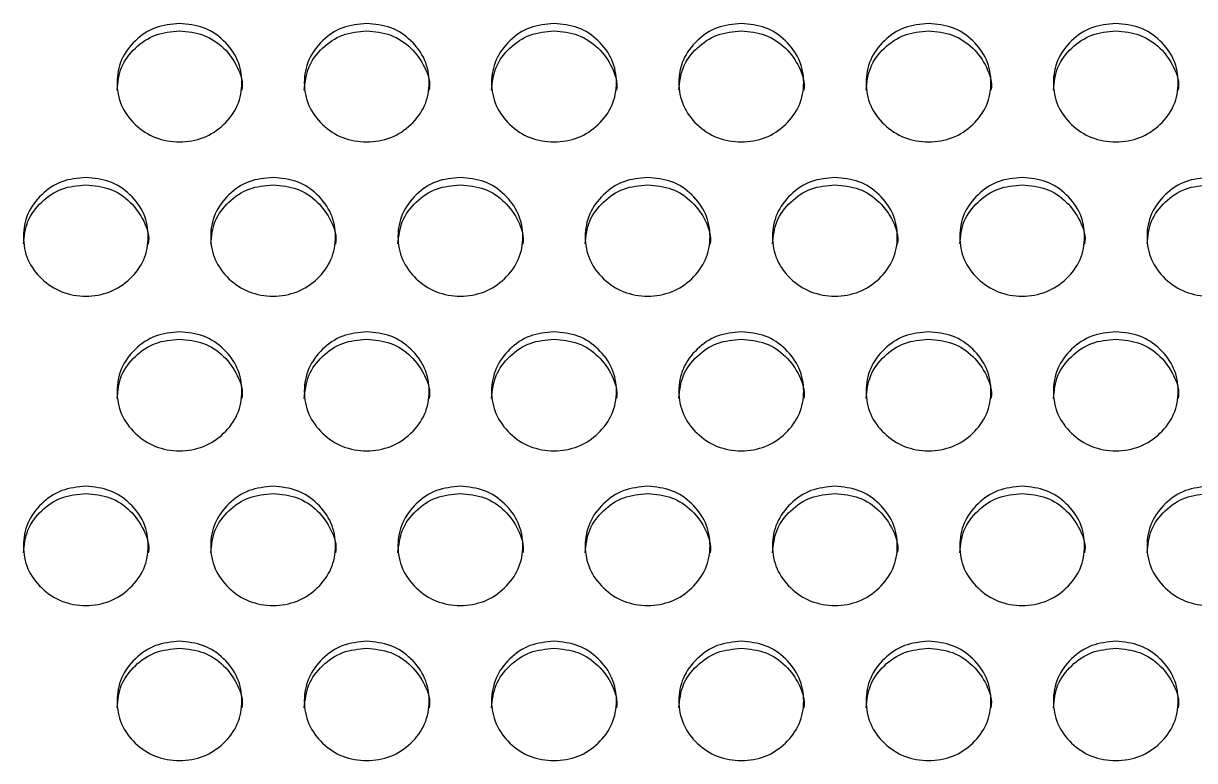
# Model space of a CAD drawing. Header units: millimetres. Extents: x 0.6 to 29.2, y 0.5 to 20.5.
# Drawn here: x 14.641 to 15.142, y 11.473 to 11.788 of the extents above; entities that cross this region are included whole.
import ezdxf

# ---------------------------------------------------------------- set-up
doc = ezdxf.new("R2010")
doc.units = ezdxf.units.MM

msp = doc.modelspace()

# ---------------------------------------------------------------- linework, layer by layer
for points, knots in [([(14.70802, 11.78833), (14.71153, 11.78799), (14.71855, 11.7873), (14.72731, 11.78129), (14.73344, 11.77303), (14.7353, 11.76303), (14.73344, 11.75304), (14.72731, 11.74472), (14.71855, 11.7389), (14.70802, 11.73713), (14.69748, 11.73889), (14.68872, 11.74472), (14.68259, 11.75304), (14.68073, 11.76303), (14.68259, 11.77304), (14.68872, 11.7813), (14.69748, 11.78732), (14.70451, 11.78799), (14.70802, 11.78833)], [0, 0, 0, 0, 0.062528, 0.12499, 0.187437, 0.249995, 0.312446, 0.375002, 0.437455, 0.500007, 0.562451, 0.625015, 0.687459, 0.750019, 0.81247, 0.875027, 0.937563, 1, 1, 1, 1]), ([(14.78802, 11.78833), (14.79153, 11.78799), (14.79855, 11.7873), (14.80731, 11.78129), (14.81344, 11.77303), (14.8153, 11.76303), (14.81344, 11.75304), (14.80731, 11.74472), (14.79855, 11.7389), (14.78802, 11.73713), (14.77748, 11.73889), (14.76872, 11.74472), (14.76259, 11.75304), (14.76073, 11.76303), (14.76259, 11.77304), (14.76872, 11.7813), (14.77748, 11.78732), (14.78451, 11.78799), (14.78802, 11.78833)], [0, 0, 0, 0, 0.062528, 0.12499, 0.187437, 0.249995, 0.312446, 0.375002, 0.437455, 0.500007, 0.562451, 0.625015, 0.687459, 0.75002, 0.81247, 0.875027, 0.937563, 1, 1, 1, 1]), ([(14.86802, 11.78833), (14.87153, 11.78799), (14.87855, 11.7873), (14.88731, 11.78129), (14.89344, 11.77303), (14.8953, 11.76303), (14.89344, 11.75304), (14.88731, 11.74472), (14.87855, 11.7389), (14.86802, 11.73713), (14.85748, 11.73889), (14.84872, 11.74472), (14.84259, 11.75304), (14.84073, 11.76303), (14.84259, 11.77304), (14.84872, 11.7813), (14.85748, 11.78732), (14.86451, 11.78799), (14.86802, 11.78833)], [0, 0, 0, 0, 0.062528, 0.124991, 0.187437, 0.249995, 0.312447, 0.375003, 0.437455, 0.500008, 0.562452, 0.625016, 0.68746, 0.75002, 0.812471, 0.875028, 0.937563, 1, 1, 1, 1]), ([(14.94802, 11.78833), (14.95153, 11.78799), (14.95855, 11.7873), (14.96731, 11.78129), (14.97344, 11.77303), (14.9753, 11.76303), (14.97344, 11.75304), (14.96731, 11.74472), (14.95855, 11.7389), (14.94802, 11.73713), (14.93748, 11.73889), (14.92872, 11.74472), (14.92259, 11.75304), (14.92073, 11.76303), (14.92259, 11.77304), (14.92872, 11.7813), (14.93748, 11.78732), (14.94451, 11.78799), (14.94802, 11.78833)], [0, 0, 0, 0, 0.062528, 0.124991, 0.187437, 0.249996, 0.312447, 0.375003, 0.437456, 0.500008, 0.562452, 0.625016, 0.68746, 0.75002, 0.812471, 0.875028, 0.937564, 1, 1, 1, 1]), ([(15.02802, 11.78833), (15.03153, 11.78799), (15.03855, 11.7873), (15.04731, 11.78129), (15.05344, 11.77303), (15.0553, 11.76303), (15.05344, 11.75304), (15.04731, 11.74472), (15.03855, 11.7389), (15.02802, 11.73713), (15.01748, 11.73889), (15.00872, 11.74472), (15.00259, 11.75304), (15.00073, 11.76303), (15.00259, 11.77304), (15.00872, 11.7813), (15.01748, 11.78732), (15.02451, 11.78799), (15.02802, 11.78833)], [0, 0, 0, 0, 0.062528, 0.12499, 0.187437, 0.249995, 0.312446, 0.375002, 0.437455, 0.500007, 0.562451, 0.625015, 0.687459, 0.750019, 0.81247, 0.875027, 0.937563, 1, 1, 1, 1]), ([(15.10802, 11.78833), (15.11153, 11.78799), (15.11855, 11.7873), (15.12731, 11.78129), (15.13344, 11.77303), (15.1353, 11.76303), (15.13344, 11.75304), (15.12731, 11.74472), (15.11855, 11.7389), (15.10802, 11.73713), (15.09748, 11.73889), (15.08872, 11.74472), (15.08259, 11.75304), (15.08073, 11.76303), (15.08259, 11.77304), (15.08872, 11.7813), (15.09748, 11.78732), (15.10451, 11.78799), (15.10802, 11.78833)], [0, 0, 0, 0, 0.062528, 0.12499, 0.187437, 0.249995, 0.312446, 0.375002, 0.437455, 0.500007, 0.562451, 0.625015, 0.687459, 0.750019, 0.81247, 0.875027, 0.937563, 1, 1, 1, 1]), ([(14.68135, 11.75989), (14.68171, 11.76321), (14.68243, 11.76987), (14.68877, 11.77812), (14.69747, 11.78414), (14.7045, 11.78481), (14.70802, 11.78515)], [0, 0, 0, 0, 0.249418, 0.499739, 0.750041, 1, 1, 1, 1]), ([(14.70802, 11.78515), (14.71152, 11.7848), (14.71853, 11.78412), (14.72739, 11.77811), (14.73315, 11.76991), (14.73532, 11.7631), (14.73468, 11.75985), (14.73468, 11.75985)], [0, 0, 0, 0, 0.2500929, 0.4998685, 0.7495142, 0.9995556, 1, 1, 1, 1]), ([(14.76135, 11.75989), (14.76171, 11.76321), (14.76243, 11.76987), (14.76877, 11.77812), (14.77747, 11.78414), (14.7845, 11.78481), (14.78802, 11.78515)], [0, 0, 0, 0, 0.249418, 0.499739, 0.750041, 1, 1, 1, 1]), ([(14.78802, 11.78515), (14.79152, 11.7848), (14.79853, 11.78412), (14.80739, 11.77811), (14.81313, 11.76991), (14.81535, 11.76309), (14.81468, 11.75985), (14.81468, 11.75985)], [0, 0, 0, 0, 0.250092, 0.499868, 0.749513, 0.999555, 1, 1, 1, 1]), ([(14.84135, 11.75989), (14.84171, 11.76321), (14.84243, 11.76987), (14.84877, 11.77812), (14.85747, 11.78414), (14.8645, 11.78481), (14.86802, 11.78515)], [0, 0, 0, 0, 0.24942, 0.499742, 0.75004, 1, 1, 1, 1]), ([(14.86802, 11.78515), (14.87152, 11.7848), (14.87853, 11.78412), (14.88739, 11.77811), (14.89313, 11.76991), (14.89535, 11.76309), (14.89468, 11.75985), (14.89468, 11.75985)], [0, 0, 0, 0, 0.2500921, 0.4998709, 0.7495132, 0.9995547, 1, 1, 1, 1]), ([(14.92135, 11.75989), (14.92171, 11.76321), (14.92243, 11.76987), (14.92877, 11.77812), (14.93747, 11.78414), (14.9445, 11.78481), (14.94802, 11.78515)], [0, 0, 0, 0, 0.249419, 0.499741, 0.750044, 1, 1, 1, 1]), ([(14.94802, 11.78515), (14.95152, 11.7848), (14.95853, 11.78412), (14.96739, 11.77811), (14.97315, 11.76991), (14.97532, 11.7631), (14.97468, 11.75985), (14.97468, 11.75985)], [0, 0, 0, 0, 0.250092, 0.499871, 0.749514, 0.999556, 1, 1, 1, 1]), ([(15.00135, 11.75989), (15.00171, 11.76321), (15.00243, 11.76987), (15.00877, 11.77812), (15.01747, 11.78414), (15.0245, 11.78481), (15.02802, 11.78515)], [0, 0, 0, 0, 0.249418, 0.499739, 0.750041, 1, 1, 1, 1]), ([(15.02802, 11.78515), (15.03152, 11.7848), (15.03853, 11.78412), (15.04739, 11.77811), (15.05315, 11.76991), (15.05532, 11.7631), (15.05468, 11.75985), (15.05468, 11.75985)], [0, 0, 0, 0, 0.2500929, 0.4998685, 0.7495142, 0.9995556, 1, 1, 1, 1]), ([(15.08135, 11.75989), (15.08171, 11.76321), (15.08243, 11.76987), (15.08877, 11.77812), (15.09747, 11.78414), (15.1045, 11.78481), (15.10802, 11.78515)], [0, 0, 0, 0, 0.249418, 0.499739, 0.750041, 1, 1, 1, 1]), ([(15.10802, 11.78515), (15.11152, 11.7848), (15.11853, 11.78412), (15.12739, 11.77811), (15.13315, 11.76991), (15.13532, 11.7631), (15.13468, 11.75985), (15.13468, 11.75985)], [0, 0, 0, 0, 0.2500929, 0.4998685, 0.7495142, 0.9995556, 1, 1, 1, 1]), ([(14.66802, 11.72257), (14.67153, 11.72222), (14.67855, 11.72153), (14.68731, 11.71552), (14.69344, 11.70724), (14.6953, 11.69722), (14.69344, 11.68721), (14.68731, 11.67888), (14.67855, 11.67305), (14.66802, 11.67127), (14.65748, 11.67305), (14.64872, 11.67888), (14.64259, 11.68722), (14.64073, 11.69722), (14.64259, 11.70725), (14.64872, 11.71552), (14.65748, 11.72155), (14.66451, 11.72223), (14.66802, 11.72257)], [0, 0, 0, 0, 0.0625282, 0.1249907, 0.1874371, 0.2499961, 0.3124479, 0.3750039, 0.4374559, 0.500008, 0.5624522, 0.625016, 0.6874607, 0.7500207, 0.8124702, 0.8750281, 0.9375627, 1, 1, 1, 1]), ([(14.74802, 11.72257), (14.75153, 11.72222), (14.75855, 11.72153), (14.76731, 11.71552), (14.77344, 11.70724), (14.7753, 11.69722), (14.77344, 11.68721), (14.76731, 11.67888), (14.75855, 11.67305), (14.74802, 11.67127), (14.73748, 11.67305), (14.72872, 11.67888), (14.72259, 11.68722), (14.72073, 11.69722), (14.72259, 11.70725), (14.72872, 11.71552), (14.73748, 11.72155), (14.74451, 11.72223), (14.74802, 11.72257)], [0, 0, 0, 0, 0.062528, 0.124991, 0.187437, 0.249996, 0.312448, 0.375004, 0.437456, 0.500008, 0.562452, 0.625015, 0.687461, 0.750021, 0.81247, 0.875028, 0.937564, 1, 1, 1, 1]), ([(14.82802, 11.72257), (14.83153, 11.72222), (14.83855, 11.72153), (14.84731, 11.71552), (14.85344, 11.70724), (14.8553, 11.69722), (14.85344, 11.68721), (14.84731, 11.67888), (14.83855, 11.67305), (14.82802, 11.67127), (14.81748, 11.67305), (14.80872, 11.67888), (14.80259, 11.68722), (14.80073, 11.69722), (14.80259, 11.70725), (14.80872, 11.71552), (14.81748, 11.72155), (14.82451, 11.72223), (14.82802, 11.72257)], [0, 0, 0, 0, 0.062528, 0.12499, 0.187437, 0.249995, 0.312447, 0.375003, 0.437456, 0.500008, 0.562451, 0.625014, 0.68746, 0.75002, 0.812469, 0.875027, 0.937563, 1, 1, 1, 1]), ([(14.90802, 11.72257), (14.91153, 11.72222), (14.91855, 11.72153), (14.92731, 11.71552), (14.93344, 11.70724), (14.9353, 11.69722), (14.93344, 11.68721), (14.92731, 11.67888), (14.91855, 11.67305), (14.90802, 11.67127), (14.89748, 11.67305), (14.88872, 11.67888), (14.88259, 11.68722), (14.88073, 11.69722), (14.88259, 11.70725), (14.88872, 11.71552), (14.89748, 11.72155), (14.90451, 11.72223), (14.90802, 11.72257)], [0, 0, 0, 0, 0.062528, 0.12499, 0.187437, 0.249996, 0.312447, 0.375003, 0.437456, 0.500008, 0.562451, 0.625015, 0.68746, 0.75002, 0.812469, 0.875027, 0.937563, 1, 1, 1, 1]), ([(14.98802, 11.72257), (14.99153, 11.72222), (14.99855, 11.72153), (15.00731, 11.71552), (15.01344, 11.70724), (15.0153, 11.69722), (15.01344, 11.68721), (15.00731, 11.67888), (14.99855, 11.67305), (14.98802, 11.67127), (14.97748, 11.67305), (14.96872, 11.67888), (14.96259, 11.68722), (14.96073, 11.69722), (14.96259, 11.70725), (14.96872, 11.71552), (14.97748, 11.72155), (14.98451, 11.72223), (14.98802, 11.72257)], [0, 0, 0, 0, 0.062528, 0.12499, 0.187437, 0.249996, 0.312448, 0.375003, 0.437455, 0.500007, 0.562451, 0.625015, 0.68746, 0.75002, 0.812469, 0.875027, 0.937563, 1, 1, 1, 1]), ([(15.06802, 11.72257), (15.07153, 11.72222), (15.07855, 11.72153), (15.08731, 11.71552), (15.09344, 11.70724), (15.0953, 11.69722), (15.09344, 11.68721), (15.08731, 11.67888), (15.07855, 11.67305), (15.06802, 11.67127), (15.05748, 11.67305), (15.04872, 11.67888), (15.04259, 11.68722), (15.04073, 11.69722), (15.04259, 11.70725), (15.04872, 11.71552), (15.05748, 11.72155), (15.06451, 11.72223), (15.06802, 11.72257)], [0, 0, 0, 0, 0.062528, 0.124991, 0.187437, 0.249996, 0.312448, 0.375004, 0.437456, 0.500008, 0.562452, 0.625016, 0.68746, 0.75002, 0.81247, 0.875028, 0.937563, 1, 1, 1, 1]), ([(15.14802, 11.72257), (15.15153, 11.72222), (15.15855, 11.72153), (15.16731, 11.71552), (15.17344, 11.70724), (15.1753, 11.69722), (15.17344, 11.68721), (15.16731, 11.67888), (15.15855, 11.67305), (15.14802, 11.67127), (15.13748, 11.67305), (15.12872, 11.67888), (15.12259, 11.68722), (15.12073, 11.69722), (15.12259, 11.70725), (15.12872, 11.71552), (15.13748, 11.72155), (15.14451, 11.72223), (15.14802, 11.72257)], [0, 0, 0, 0, 0.062528, 0.124991, 0.187437, 0.249996, 0.312448, 0.375004, 0.437456, 0.500008, 0.562452, 0.625015, 0.687461, 0.750021, 0.81247, 0.875028, 0.937564, 1, 1, 1, 1]), ([(14.64135, 11.69413), (14.64171, 11.69746), (14.64243, 11.70413), (14.64877, 11.71239), (14.65747, 11.71842), (14.6645, 11.7191), (14.66802, 11.71943)], [0, 0, 0, 0, 0.24942, 0.49974, 0.750039, 1, 1, 1, 1]), ([(14.66802, 11.71943), (14.67152, 11.71909), (14.67853, 11.7184), (14.68739, 11.71238), (14.69313, 11.70417), (14.69535, 11.69734), (14.69468, 11.6941), (14.69468, 11.69409)], [0, 0, 0, 0, 0.250093, 0.499871, 0.749515, 0.999555, 1, 1, 1, 1]), ([(14.72135, 11.69413), (14.72171, 11.69746), (14.72243, 11.70413), (14.72877, 11.71239), (14.73747, 11.71842), (14.7445, 11.7191), (14.74802, 11.71943)], [0, 0, 0, 0, 0.24942, 0.499741, 0.750043, 1, 1, 1, 1]), ([(14.74802, 11.71943), (14.75152, 11.71909), (14.75853, 11.7184), (14.76739, 11.71238), (14.77315, 11.70417), (14.77532, 11.69735), (14.77468, 11.6941), (14.77468, 11.69409)], [0, 0, 0, 0, 0.250094, 0.499871, 0.749515, 0.999556, 1, 1, 1, 1]), ([(14.80135, 11.69413), (14.80171, 11.69746), (14.80243, 11.70413), (14.80877, 11.71239), (14.81747, 11.71842), (14.8245, 11.7191), (14.82802, 11.71943)], [0, 0, 0, 0, 0.249419, 0.499738, 0.75004, 1, 1, 1, 1]), ([(14.82802, 11.71943), (14.83152, 11.71909), (14.83853, 11.7184), (14.84739, 11.71238), (14.85315, 11.70417), (14.85532, 11.69735), (14.85468, 11.6941), (14.85468, 11.69409)], [0, 0, 0, 0, 0.250094, 0.499869, 0.749516, 0.999556, 1, 1, 1, 1]), ([(14.88135, 11.69413), (14.88171, 11.69746), (14.88243, 11.70413), (14.88877, 11.71239), (14.89747, 11.71842), (14.9045, 11.7191), (14.90802, 11.71943)], [0, 0, 0, 0, 0.249419, 0.499738, 0.75004, 1, 1, 1, 1]), ([(14.90802, 11.71943), (14.91152, 11.71909), (14.91853, 11.7184), (14.92739, 11.71238), (14.93315, 11.70417), (14.93532, 11.69735), (14.93468, 11.6941), (14.93468, 11.69409)], [0, 0, 0, 0, 0.250094, 0.499869, 0.749516, 0.999556, 1, 1, 1, 1]), ([(14.96135, 11.69413), (14.96171, 11.69746), (14.96243, 11.70413), (14.96877, 11.71239), (14.97747, 11.71842), (14.9845, 11.7191), (14.98802, 11.71943)], [0, 0, 0, 0, 0.249419, 0.499738, 0.75004, 1, 1, 1, 1]), ([(14.98802, 11.71943), (14.99152, 11.71909), (14.99853, 11.7184), (15.00739, 11.71238), (15.01313, 11.70417), (15.01535, 11.69734), (15.01468, 11.6941), (15.01468, 11.69409)], [0, 0, 0, 0, 0.250094, 0.499868, 0.749514, 0.999555, 1, 1, 1, 1]), ([(15.04135, 11.69413), (15.04171, 11.69746), (15.04243, 11.70413), (15.04877, 11.71239), (15.05747, 11.71842), (15.0645, 11.7191), (15.06802, 11.71943)], [0, 0, 0, 0, 0.249419, 0.499742, 0.750039, 1, 1, 1, 1]), ([(15.06802, 11.71943), (15.07152, 11.71909), (15.07853, 11.7184), (15.08739, 11.71238), (15.09313, 11.70417), (15.09535, 11.69734), (15.09468, 11.6941), (15.09468, 11.69409)], [0, 0, 0, 0, 0.250093, 0.499871, 0.749515, 0.999555, 1, 1, 1, 1]), ([(15.12135, 11.69413), (15.12171, 11.69746), (15.12243, 11.70413), (15.12877, 11.71239), (15.13747, 11.71842), (15.1445, 11.7191), (15.14802, 11.71943)], [0, 0, 0, 0, 0.24942, 0.499741, 0.750043, 1, 1, 1, 1]), ([(14.70802, 11.65659), (14.71153, 11.65625), (14.71855, 11.65556), (14.72731, 11.64953), (14.73344, 11.64124), (14.7353, 11.63121), (14.73344, 11.62118), (14.72731, 11.61283), (14.71855, 11.60699), (14.70802, 11.60521), (14.69748, 11.60699), (14.68872, 11.61283), (14.68259, 11.62118), (14.68073, 11.6312), (14.68259, 11.64125), (14.68872, 11.64953), (14.69748, 11.65558), (14.70451, 11.65625), (14.70802, 11.65659)], [0, 0, 0, 0, 0.062528, 0.12499, 0.187437, 0.249995, 0.312448, 0.375002, 0.437456, 0.500008, 0.562451, 0.625015, 0.68746, 0.750019, 0.812469, 0.875027, 0.937563, 1, 1, 1, 1]), ([(14.68135, 11.62816), (14.68171, 11.6315), (14.68243, 11.63818), (14.68877, 11.64646), (14.69747, 11.6525), (14.7045, 11.65317), (14.70802, 11.65351)], [0, 0, 0, 0, 0.249419, 0.49974, 0.750041, 1, 1, 1, 1]), ([(14.70802, 11.65351), (14.71152, 11.65316), (14.71853, 11.65248), (14.72739, 11.64644), (14.73315, 11.63822), (14.73532, 11.63139), (14.73468, 11.62813), (14.73468, 11.62812)], [0, 0, 0, 0, 0.250093, 0.499869, 0.749516, 0.999557, 1, 1, 1, 1]), ([(14.78802, 11.65659), (14.79153, 11.65625), (14.79855, 11.65556), (14.80731, 11.64953), (14.81344, 11.64124), (14.8153, 11.63121), (14.81344, 11.62118), (14.80731, 11.61283), (14.79855, 11.60699), (14.78802, 11.60521), (14.77748, 11.60699), (14.76872, 11.61283), (14.76259, 11.62118), (14.76073, 11.6312), (14.76259, 11.64125), (14.76872, 11.64953), (14.77748, 11.65558), (14.78451, 11.65625), (14.78802, 11.65659)], [0, 0, 0, 0, 0.062528, 0.12499, 0.187437, 0.249995, 0.312447, 0.375003, 0.437455, 0.500007, 0.562451, 0.625016, 0.68746, 0.750019, 0.812469, 0.875027, 0.937563, 1, 1, 1, 1]), ([(14.76135, 11.62816), (14.76171, 11.6315), (14.76243, 11.63818), (14.76877, 11.64646), (14.77747, 11.6525), (14.7845, 11.65317), (14.78802, 11.65351)], [0, 0, 0, 0, 0.249419, 0.49974, 0.750041, 1, 1, 1, 1]), ([(14.78802, 11.65351), (14.79152, 11.65316), (14.79853, 11.65248), (14.80739, 11.64644), (14.81313, 11.63822), (14.81535, 11.63138), (14.81468, 11.62813), (14.81468, 11.62812)], [0, 0, 0, 0, 0.250093, 0.499868, 0.749515, 0.999556, 1, 1, 1, 1]), ([(14.86802, 11.65659), (14.87153, 11.65625), (14.87855, 11.65556), (14.88731, 11.64953), (14.89344, 11.64124), (14.8953, 11.63121), (14.89344, 11.62118), (14.88731, 11.61283), (14.87855, 11.60699), (14.86802, 11.60521), (14.85748, 11.60699), (14.84872, 11.61283), (14.84259, 11.62118), (14.84073, 11.6312), (14.84259, 11.64125), (14.84872, 11.64953), (14.85748, 11.65558), (14.86451, 11.65625), (14.86802, 11.65659)], [0, 0, 0, 0, 0.062528, 0.124991, 0.187437, 0.249996, 0.312448, 0.375003, 0.437456, 0.500008, 0.562452, 0.625016, 0.687461, 0.750019, 0.81247, 0.875028, 0.937563, 1, 1, 1, 1]), ([(14.84135, 11.62816), (14.84171, 11.6315), (14.84243, 11.63818), (14.84877, 11.64646), (14.85747, 11.6525), (14.8645, 11.65317), (14.86802, 11.65351)], [0, 0, 0, 0, 0.249421, 0.499742, 0.75004, 1, 1, 1, 1]), ([(14.86802, 11.65351), (14.87152, 11.65316), (14.87853, 11.65248), (14.8874, 11.64644), (14.89313, 11.63822), (14.89535, 11.63138), (14.89468, 11.62813), (14.89468, 11.62812)], [0, 0, 0, 0, 0.250093, 0.499871, 0.749515, 0.999556, 1, 1, 1, 1]), ([(14.94802, 11.65659), (14.95153, 11.65625), (14.95855, 11.65556), (14.96731, 11.64953), (14.97344, 11.64124), (14.9753, 11.63121), (14.97344, 11.62118), (14.96731, 11.61283), (14.95855, 11.60699), (14.94802, 11.60521), (14.93748, 11.60699), (14.92872, 11.61283), (14.92259, 11.62118), (14.92073, 11.6312), (14.92259, 11.64125), (14.92872, 11.64953), (14.93748, 11.65558), (14.94451, 11.65625), (14.94802, 11.65659)], [0, 0, 0, 0, 0.062528, 0.124991, 0.187437, 0.249996, 0.312448, 0.375004, 0.437456, 0.500008, 0.562452, 0.625016, 0.687461, 0.75002, 0.81247, 0.875028, 0.937564, 1, 1, 1, 1]), ([(14.92135, 11.62816), (14.92171, 11.6315), (14.92243, 11.63818), (14.92877, 11.64646), (14.93747, 11.6525), (14.9445, 11.65317), (14.94802, 11.65351)], [0, 0, 0, 0, 0.24942, 0.499742, 0.750044, 1, 1, 1, 1]), ([(14.94802, 11.65351), (14.95152, 11.65316), (14.95853, 11.65248), (14.96739, 11.64644), (14.97315, 11.63822), (14.97532, 11.63139), (14.97468, 11.62813), (14.97468, 11.62812)], [0, 0, 0, 0, 0.250093, 0.499872, 0.749516, 0.999557, 1, 1, 1, 1]), ([(15.02802, 11.65659), (15.03153, 11.65625), (15.03855, 11.65556), (15.04731, 11.64953), (15.05344, 11.64124), (15.0553, 11.63121), (15.05344, 11.62118), (15.04731, 11.61283), (15.03855, 11.60699), (15.02802, 11.60521), (15.01748, 11.60699), (15.00872, 11.61283), (15.00259, 11.62118), (15.00073, 11.6312), (15.00259, 11.64125), (15.00872, 11.64953), (15.01748, 11.65558), (15.02451, 11.65625), (15.02802, 11.65659)], [0, 0, 0, 0, 0.062528, 0.12499, 0.187437, 0.249995, 0.312447, 0.375002, 0.437456, 0.500008, 0.562452, 0.625015, 0.68746, 0.750019, 0.812469, 0.875027, 0.937563, 1, 1, 1, 1]), ([(15.00135, 11.62816), (15.00171, 11.6315), (15.00243, 11.63818), (15.00877, 11.64646), (15.01747, 11.6525), (15.0245, 11.65317), (15.02802, 11.65351)], [0, 0, 0, 0, 0.249419, 0.49974, 0.750041, 1, 1, 1, 1]), ([(15.02802, 11.65351), (15.03152, 11.65316), (15.03853, 11.65248), (15.04739, 11.64644), (15.05315, 11.63822), (15.05532, 11.63139), (15.05468, 11.62813), (15.05468, 11.62812)], [0, 0, 0, 0, 0.250093, 0.499869, 0.749516, 0.999557, 1, 1, 1, 1]), ([(15.10802, 11.65659), (15.11153, 11.65625), (15.11855, 11.65556), (15.12731, 11.64953), (15.13344, 11.64124), (15.1353, 11.63121), (15.13344, 11.62118), (15.12731, 11.61283), (15.11855, 11.60699), (15.10802, 11.60521), (15.09748, 11.60699), (15.08872, 11.61283), (15.08259, 11.62118), (15.08073, 11.6312), (15.08259, 11.64125), (15.08872, 11.64953), (15.09748, 11.65558), (15.10451, 11.65625), (15.10802, 11.65659)], [0, 0, 0, 0, 0.062528, 0.12499, 0.187437, 0.249995, 0.312448, 0.375002, 0.437456, 0.500008, 0.562451, 0.625015, 0.68746, 0.750019, 0.812469, 0.875027, 0.937563, 1, 1, 1, 1]), ([(15.08135, 11.62816), (15.08171, 11.6315), (15.08243, 11.63818), (15.08877, 11.64646), (15.09747, 11.6525), (15.1045, 11.65317), (15.10802, 11.65351)], [0, 0, 0, 0, 0.249419, 0.49974, 0.750041, 1, 1, 1, 1]), ([(15.10802, 11.65351), (15.11152, 11.65316), (15.11853, 11.65248), (15.12739, 11.64644), (15.13315, 11.63822), (15.13532, 11.63139), (15.13468, 11.62813), (15.13468, 11.62812)], [0, 0, 0, 0, 0.250093, 0.499869, 0.749516, 0.999557, 1, 1, 1, 1]), ([(14.66802, 11.5906), (14.67153, 11.59026), (14.67855, 11.58957), (14.68731, 11.58353), (14.69344, 11.57523), (14.6953, 11.56518), (14.69344, 11.55513), (14.68731, 11.54677), (14.67855, 11.54092), (14.66802, 11.53914), (14.65748, 11.54092), (14.64872, 11.54677), (14.64259, 11.55514), (14.64073, 11.56517), (14.64259, 11.57523), (14.64872, 11.58353), (14.65748, 11.58959), (14.66451, 11.59027), (14.66802, 11.5906)], [0, 0, 0, 0, 0.062528, 0.124991, 0.187438, 0.249996, 0.312447, 0.375004, 0.437456, 0.500008, 0.562452, 0.625016, 0.68746, 0.75002, 0.81247, 0.875028, 0.937563, 1, 1, 1, 1]), ([(14.64135, 11.56218), (14.64171, 11.56552), (14.64243, 11.57222), (14.64877, 11.58051), (14.65747, 11.58656), (14.6645, 11.58723), (14.66802, 11.58757)], [0, 0, 0, 0, 0.24942, 0.499739, 0.750039, 1, 1, 1, 1]), ([(14.66802, 11.58757), (14.67152, 11.58723), (14.67853, 11.58654), (14.6874, 11.58049), (14.69313, 11.57225), (14.69536, 11.5654), (14.69468, 11.56215), (14.69468, 11.56214)], [0, 0, 0, 0, 0.250093, 0.499872, 0.749514, 0.999557, 1, 1, 1, 1]), ([(14.74802, 11.5906), (14.75153, 11.59026), (14.75855, 11.58957), (14.76731, 11.58353), (14.77344, 11.57523), (14.7753, 11.56518), (14.77344, 11.55513), (14.76731, 11.54677), (14.75855, 11.54092), (14.74802, 11.53914), (14.73748, 11.54092), (14.72872, 11.54677), (14.72259, 11.55514), (14.72073, 11.56517), (14.72259, 11.57523), (14.72872, 11.58353), (14.73748, 11.58959), (14.74451, 11.59027), (14.74802, 11.5906)], [0, 0, 0, 0, 0.0625282, 0.124991, 0.1874377, 0.2499958, 0.3124476, 0.3750037, 0.437456, 0.5000082, 0.5624524, 0.6250155, 0.6874601, 0.7500197, 0.81247, 0.875028, 0.9375639, 1, 1, 1, 1]), ([(14.72135, 11.56218), (14.72171, 11.56552), (14.72243, 11.57222), (14.72877, 11.58051), (14.73747, 11.58656), (14.7445, 11.58723), (14.74802, 11.58757)], [0, 0, 0, 0, 0.24942, 0.4997391, 0.750043, 1, 1, 1, 1]), ([(14.74802, 11.58757), (14.75152, 11.58723), (14.75853, 11.58654), (14.76739, 11.58049), (14.77315, 11.57225), (14.77532, 11.56541), (14.77468, 11.56215), (14.77468, 11.56214)], [0, 0, 0, 0, 0.250093, 0.4998726, 0.7495143, 0.9995577, 1, 1, 1, 1]), ([(14.82802, 11.5906), (14.83153, 11.59026), (14.83855, 11.58957), (14.84731, 11.58353), (14.85344, 11.57523), (14.8553, 11.56518), (14.85344, 11.55513), (14.84731, 11.54677), (14.83855, 11.54092), (14.82802, 11.53914), (14.81748, 11.54092), (14.80872, 11.54677), (14.80259, 11.55514), (14.80073, 11.56517), (14.80259, 11.57523), (14.80872, 11.58353), (14.81748, 11.58959), (14.82451, 11.59027), (14.82802, 11.5906)], [0, 0, 0, 0, 0.062528, 0.12499, 0.187437, 0.249995, 0.312447, 0.375002, 0.437455, 0.500008, 0.562451, 0.625015, 0.687459, 0.750019, 0.812469, 0.875027, 0.937563, 1, 1, 1, 1]), ([(14.80135, 11.56218), (14.80171, 11.56552), (14.80243, 11.57222), (14.80877, 11.58051), (14.81747, 11.58656), (14.8245, 11.58723), (14.82802, 11.58757)], [0, 0, 0, 0, 0.249419, 0.499737, 0.750039, 1, 1, 1, 1]), ([(14.82802, 11.58757), (14.83152, 11.58723), (14.83853, 11.58654), (14.84739, 11.58049), (14.85315, 11.57225), (14.85532, 11.56541), (14.85468, 11.56215), (14.85468, 11.56214)], [0, 0, 0, 0, 0.250094, 0.49987, 0.749515, 0.999558, 1, 1, 1, 1]), ([(14.90802, 11.5906), (14.91153, 11.59026), (14.91855, 11.58957), (14.92731, 11.58353), (14.93344, 11.57523), (14.9353, 11.56518), (14.93344, 11.55513), (14.92731, 11.54677), (14.91855, 11.54092), (14.90802, 11.53914), (14.89748, 11.54092), (14.88872, 11.54677), (14.88259, 11.55514), (14.88073, 11.56517), (14.88259, 11.57523), (14.88872, 11.58353), (14.89748, 11.58959), (14.90451, 11.59027), (14.90802, 11.5906)], [0, 0, 0, 0, 0.062528, 0.12499, 0.187437, 0.249995, 0.312447, 0.375002, 0.437456, 0.500008, 0.562451, 0.625015, 0.687459, 0.750019, 0.812469, 0.875027, 0.937563, 1, 1, 1, 1]), ([(14.88135, 11.56218), (14.88171, 11.56552), (14.88243, 11.57222), (14.88877, 11.58051), (14.89747, 11.58656), (14.9045, 11.58723), (14.90802, 11.58757)], [0, 0, 0, 0, 0.249419, 0.499737, 0.750039, 1, 1, 1, 1]), ([(14.90802, 11.58757), (14.91152, 11.58723), (14.91853, 11.58654), (14.92739, 11.58049), (14.93315, 11.57225), (14.93532, 11.56541), (14.93468, 11.56215), (14.93468, 11.56214)], [0, 0, 0, 0, 0.250094, 0.49987, 0.749515, 0.999558, 1, 1, 1, 1]), ([(14.98802, 11.5906), (14.99153, 11.59026), (14.99855, 11.58957), (15.00731, 11.58353), (15.01344, 11.57523), (15.0153, 11.56518), (15.01344, 11.55513), (15.00731, 11.54677), (14.99855, 11.54092), (14.98802, 11.53914), (14.97748, 11.54092), (14.96872, 11.54677), (14.96259, 11.55514), (14.96073, 11.56517), (14.96259, 11.57523), (14.96872, 11.58353), (14.97748, 11.58959), (14.98451, 11.59027), (14.98802, 11.5906)], [0, 0, 0, 0, 0.0625281, 0.1249899, 0.1874372, 0.2499953, 0.3124472, 0.3750026, 0.4374548, 0.5000069, 0.5624511, 0.6250152, 0.6874596, 0.7500189, 0.812469, 0.8750269, 0.9375628, 1, 1, 1, 1]), ([(14.96135, 11.56218), (14.96171, 11.56552), (14.96243, 11.57222), (14.96877, 11.58051), (14.97747, 11.58656), (14.9845, 11.58723), (14.98802, 11.58757)], [0, 0, 0, 0, 0.249419, 0.499737, 0.750039, 1, 1, 1, 1]), ([(14.98802, 11.58757), (14.99152, 11.58723), (14.99853, 11.58654), (15.0074, 11.58049), (15.01313, 11.57225), (15.01536, 11.5654), (15.01468, 11.56215), (15.01468, 11.56214)], [0, 0, 0, 0, 0.250093, 0.499869, 0.749513, 0.999557, 1, 1, 1, 1]), ([(15.06802, 11.5906), (15.07153, 11.59026), (15.07855, 11.58957), (15.08731, 11.58353), (15.09344, 11.57523), (15.0953, 11.56518), (15.09344, 11.55513), (15.08731, 11.54677), (15.07855, 11.54092), (15.06802, 11.53914), (15.05748, 11.54092), (15.04872, 11.54677), (15.04259, 11.55514), (15.04073, 11.56517), (15.04259, 11.57523), (15.04872, 11.58353), (15.05748, 11.58959), (15.06451, 11.59027), (15.06802, 11.5906)], [0, 0, 0, 0, 0.0625281, 0.1249909, 0.1874375, 0.2499956, 0.3124473, 0.3750034, 0.4374556, 0.5000077, 0.5624519, 0.6250159, 0.6874597, 0.7500193, 0.8124693, 0.8750279, 0.9375628, 1, 1, 1, 1]), ([(15.04135, 11.56218), (15.04171, 11.56552), (15.04243, 11.57222), (15.04877, 11.58051), (15.05747, 11.58656), (15.0645, 11.58723), (15.06802, 11.58757)], [0, 0, 0, 0, 0.249419, 0.49974, 0.750039, 1, 1, 1, 1]), ([(15.06802, 11.58757), (15.07152, 11.58723), (15.07853, 11.58654), (15.0874, 11.58049), (15.09313, 11.57225), (15.09536, 11.5654), (15.09468, 11.56215), (15.09468, 11.56214)], [0, 0, 0, 0, 0.250093, 0.499872, 0.749514, 0.999557, 1, 1, 1, 1]), ([(15.14802, 11.5906), (15.15153, 11.59026), (15.15855, 11.58957), (15.16731, 11.58353), (15.17344, 11.57523), (15.1753, 11.56518), (15.17344, 11.55513), (15.16731, 11.54677), (15.15855, 11.54092), (15.14802, 11.53914), (15.13748, 11.54092), (15.12872, 11.54677), (15.12259, 11.55514), (15.12073, 11.56517), (15.12259, 11.57523), (15.12872, 11.58353), (15.13748, 11.58959), (15.14451, 11.59027), (15.14802, 11.5906)], [0, 0, 0, 0, 0.0625282, 0.124991, 0.1874377, 0.2499958, 0.3124476, 0.3750037, 0.437456, 0.5000082, 0.5624524, 0.6250155, 0.6874601, 0.7500197, 0.81247, 0.875028, 0.9375639, 1, 1, 1, 1]), ([(15.12135, 11.56218), (15.12171, 11.56552), (15.12243, 11.57222), (15.12877, 11.58051), (15.13747, 11.58656), (15.1445, 11.58723), (15.14802, 11.58757)], [0, 0, 0, 0, 0.24942, 0.4997391, 0.750043, 1, 1, 1, 1]), ([(14.70802, 11.52441), (14.71153, 11.52406), (14.71855, 11.52337), (14.72731, 11.51733), (14.73344, 11.50901), (14.7353, 11.49894), (14.73344, 11.48888), (14.72731, 11.48051), (14.71855, 11.47464), (14.70802, 11.47286), (14.69748, 11.47464), (14.68872, 11.4805), (14.68259, 11.48888), (14.68073, 11.49894), (14.68259, 11.50901), (14.68872, 11.51733), (14.69748, 11.52339), (14.70451, 11.52407), (14.70802, 11.52441)], [0, 0, 0, 0, 0.062528, 0.124989, 0.187437, 0.249996, 0.312447, 0.375002, 0.437455, 0.500008, 0.562451, 0.625015, 0.68746, 0.750019, 0.812469, 0.875027, 0.937563, 1, 1, 1, 1]), ([(14.78802, 11.52441), (14.79153, 11.52406), (14.79855, 11.52337), (14.80731, 11.51733), (14.81344, 11.50901), (14.8153, 11.49894), (14.81344, 11.48888), (14.80731, 11.48051), (14.79855, 11.47464), (14.78802, 11.47286), (14.77748, 11.47464), (14.76872, 11.4805), (14.76259, 11.48888), (14.76073, 11.49894), (14.76259, 11.50901), (14.76872, 11.51733), (14.77748, 11.52339), (14.78451, 11.52407), (14.78802, 11.52441)], [0, 0, 0, 0, 0.062528, 0.124989, 0.187437, 0.249996, 0.312447, 0.375003, 0.437455, 0.500007, 0.562451, 0.625015, 0.68746, 0.750019, 0.812469, 0.875027, 0.937563, 1, 1, 1, 1]), ([(14.86802, 11.52441), (14.87153, 11.52406), (14.87855, 11.52337), (14.88731, 11.51733), (14.89344, 11.50901), (14.8953, 11.49894), (14.89344, 11.48888), (14.88731, 11.48051), (14.87855, 11.47464), (14.86802, 11.47286), (14.85748, 11.47464), (14.84872, 11.4805), (14.84259, 11.48888), (14.84073, 11.49894), (14.84259, 11.50901), (14.84872, 11.51733), (14.85748, 11.52339), (14.86451, 11.52407), (14.86802, 11.52441)], [0, 0, 0, 0, 0.062528, 0.12499, 0.187437, 0.249996, 0.312448, 0.375003, 0.437456, 0.500008, 0.562452, 0.625016, 0.68746, 0.75002, 0.81247, 0.875028, 0.937563, 1, 1, 1, 1]), ([(14.94802, 11.52441), (14.95153, 11.52406), (14.95855, 11.52337), (14.96731, 11.51733), (14.97344, 11.50901), (14.9753, 11.49894), (14.97344, 11.48888), (14.96731, 11.48051), (14.95855, 11.47464), (14.94802, 11.47286), (14.93748, 11.47464), (14.92872, 11.4805), (14.92259, 11.48888), (14.92073, 11.49894), (14.92259, 11.50901), (14.92872, 11.51733), (14.93748, 11.52339), (14.94451, 11.52407), (14.94802, 11.52441)], [0, 0, 0, 0, 0.062528, 0.12499, 0.187437, 0.249996, 0.312448, 0.375004, 0.437456, 0.500008, 0.562452, 0.625015, 0.68746, 0.75002, 0.81247, 0.875028, 0.937564, 1, 1, 1, 1]), ([(15.02802, 11.52441), (15.03153, 11.52406), (15.03855, 11.52337), (15.04731, 11.51733), (15.05344, 11.50901), (15.0553, 11.49894), (15.05344, 11.48888), (15.04731, 11.48051), (15.03855, 11.47464), (15.02802, 11.47286), (15.01748, 11.47464), (15.00872, 11.4805), (15.00259, 11.48888), (15.00073, 11.49894), (15.00259, 11.50901), (15.00872, 11.51733), (15.01748, 11.52339), (15.02451, 11.52407), (15.02802, 11.52441)], [0, 0, 0, 0, 0.062528, 0.124989, 0.187437, 0.249996, 0.312447, 0.375002, 0.437455, 0.500007, 0.562452, 0.625014, 0.687459, 0.750019, 0.812469, 0.875027, 0.937563, 1, 1, 1, 1]), ([(15.10802, 11.52441), (15.11153, 11.52406), (15.11855, 11.52337), (15.12731, 11.51733), (15.13344, 11.50901), (15.1353, 11.49894), (15.13344, 11.48888), (15.12731, 11.48051), (15.11855, 11.47464), (15.10802, 11.47286), (15.09748, 11.47464), (15.08872, 11.4805), (15.08259, 11.48888), (15.08073, 11.49894), (15.08259, 11.50901), (15.08872, 11.51733), (15.09748, 11.52339), (15.10451, 11.52407), (15.10802, 11.52441)], [0, 0, 0, 0, 0.062528, 0.124989, 0.187437, 0.249996, 0.312447, 0.375002, 0.437455, 0.500008, 0.562451, 0.625015, 0.68746, 0.750019, 0.812469, 0.875027, 0.937563, 1, 1, 1, 1]), ([(14.68135, 11.496), (14.68171, 11.49934), (14.68243, 11.50605), (14.68877, 11.51435), (14.69747, 11.52041), (14.7045, 11.52109), (14.70802, 11.52142)], [0, 0, 0, 0, 0.249422, 0.49974, 0.750041, 1, 1, 1, 1]), ([(14.70802, 11.52142), (14.71152, 11.52108), (14.71853, 11.52039), (14.72739, 11.51434), (14.73315, 11.50608), (14.73531, 11.49923), (14.73468, 11.49596), (14.73468, 11.49595)], [0, 0, 0, 0, 0.2500925, 0.4998676, 0.7495131, 0.9995533, 1, 1, 1, 1]), ([(14.76135, 11.496), (14.76171, 11.49934), (14.76243, 11.50605), (14.76877, 11.51435), (14.77747, 11.52041), (14.7845, 11.52109), (14.78802, 11.52142)], [0, 0, 0, 0, 0.249422, 0.49974, 0.750041, 1, 1, 1, 1]), ([(14.78802, 11.52142), (14.79152, 11.52108), (14.79853, 11.52039), (14.80739, 11.51434), (14.81313, 11.50608), (14.81535, 11.49922), (14.81468, 11.49596), (14.81468, 11.49595)], [0, 0, 0, 0, 0.250092, 0.499867, 0.749512, 0.999552, 1, 1, 1, 1]), ([(14.84135, 11.496), (14.84171, 11.49934), (14.84243, 11.50605), (14.84877, 11.51435), (14.85747, 11.52041), (14.8645, 11.52109), (14.86802, 11.52142)], [0, 0, 0, 0, 0.249424, 0.499742, 0.75004, 1, 1, 1, 1]), ([(14.86802, 11.52142), (14.87152, 11.52108), (14.87853, 11.52039), (14.88739, 11.51434), (14.89313, 11.50608), (14.89535, 11.49922), (14.89468, 11.49596), (14.89468, 11.49595)], [0, 0, 0, 0, 0.250092, 0.49987, 0.749512, 0.999552, 1, 1, 1, 1]), ([(14.92135, 11.496), (14.92171, 11.49934), (14.92243, 11.50605), (14.92877, 11.51435), (14.93747, 11.52041), (14.9445, 11.52109), (14.94802, 11.52142)], [0, 0, 0, 0, 0.249423, 0.499742, 0.750044, 1, 1, 1, 1]), ([(14.94802, 11.52142), (14.95152, 11.52108), (14.95853, 11.52039), (14.96739, 11.51434), (14.97315, 11.50608), (14.97531, 11.49923), (14.97468, 11.49596), (14.97468, 11.49595)], [0, 0, 0, 0, 0.250092, 0.4998704, 0.7495128, 0.9995533, 1, 1, 1, 1]), ([(15.00135, 11.496), (15.00171, 11.49934), (15.00243, 11.50605), (15.00877, 11.51435), (15.01747, 11.52041), (15.0245, 11.52109), (15.02802, 11.52142)], [0, 0, 0, 0, 0.249422, 0.49974, 0.750041, 1, 1, 1, 1]), ([(15.02802, 11.52142), (15.03152, 11.52108), (15.03853, 11.52039), (15.04739, 11.51434), (15.05315, 11.50608), (15.05531, 11.49923), (15.05468, 11.49596), (15.05468, 11.49595)], [0, 0, 0, 0, 0.2500925, 0.4998676, 0.7495131, 0.9995533, 1, 1, 1, 1]), ([(15.08135, 11.496), (15.08171, 11.49934), (15.08243, 11.50605), (15.08877, 11.51435), (15.09747, 11.52041), (15.1045, 11.52109), (15.10802, 11.52142)], [0, 0, 0, 0, 0.249422, 0.49974, 0.750041, 1, 1, 1, 1]), ([(15.10802, 11.52142), (15.11152, 11.52108), (15.11853, 11.52039), (15.12739, 11.51434), (15.13315, 11.50608), (15.13531, 11.49923), (15.13468, 11.49596), (15.13468, 11.49595)], [0, 0, 0, 0, 0.2500925, 0.4998676, 0.7495131, 0.9995533, 1, 1, 1, 1])]:
    msp.add_open_spline(points, degree=3, knots=knots)

doc.saveas('drawing.dxf')
